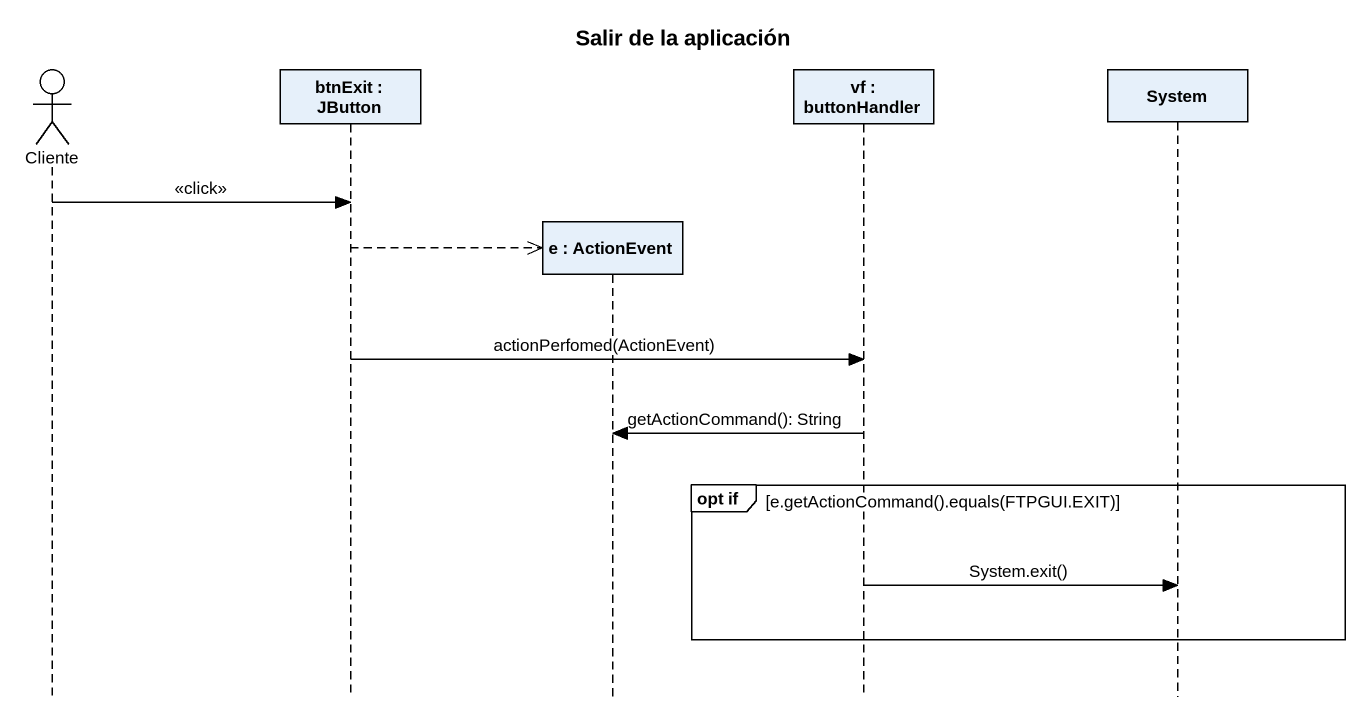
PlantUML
@startuml
title Salir de la aplicación
hide footbox
actor Cliente
participant "btnExit : JButton" as btnExit
participant "e : ActionEvent" as e
participant "vf : buttonHandler" as vf
participant System

Cliente -> btnExit : <<click>>
btnExit -->> e **
btnExit -> vf : actionPerfomed(ActionEvent)
vf -> e : getActionCommand(): String
group opt if [e.getActionCommand().equals(FTPGUI.EXIT)]
  vf -> System : System.exit()
end
@enduml
